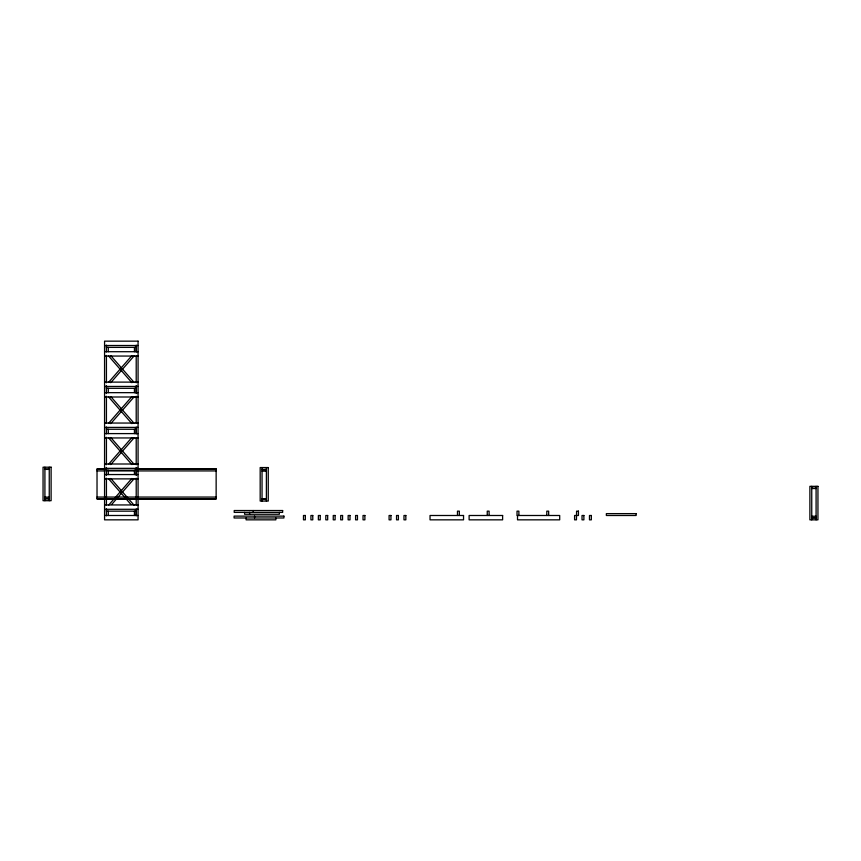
<?xml version="1.0" encoding="UTF-8"?>
<svg xmlns="http://www.w3.org/2000/svg" width="861" height="861" viewBox="0 0 861 861"><rect width="100%" height="100%" fill="white"/><g stroke="black" fill="none" stroke-linecap="round" stroke-linejoin="round"><path stroke-width="1.29" d="M108.486 382.456L131.884 355.636M110.757 382.682L134.155 355.862M108.486 423.397L131.884 396.577M110.757 423.634L134.155 396.803M108.486 464.348L131.884 437.517M110.757 464.574L134.155 437.754M108.486 505.289L131.884 478.468M111.618 504.524L134.155 478.694M104.568 345.509L138.072 345.509M106.43 347.37L136.296 347.37M104.568 351.708L138.072 351.708M104.568 356.056L138.072 356.056M104.568 382.112L138.072 382.112M104.568 386.449L138.072 386.449M106.43 388.311L136.296 388.311M104.568 392.659L138.072 392.659M104.568 396.996L138.072 396.996M104.568 423.052L138.072 423.052M104.568 427.4L138.072 427.4M106.43 429.262L136.296 429.262M104.568 433.6L138.072 433.6M104.568 437.948L138.072 437.948M104.568 464.004L138.072 464.004M104.568 468.341L138.072 468.341M44.912 469.062L49.249 469.062M105.053 468.976L97.024 468.976L97.024 498.928L216.143 498.928L216.143 468.976M97.024 469.148L105.053 469.148M44.912 469.385L49.249 469.385M262.045 469.417L266.393 469.417M262.045 469.74L266.393 469.74M106.43 470.203L136.296 470.203M97.024 470.924L105.053 470.924M107.733 470.924L134.499 470.924M137.179 470.924L216.143 470.924M262.045 471.139L266.393 471.139M104.568 474.551L138.072 474.551M104.568 478.888L138.072 478.888M811.751 488.198L816.088 488.198M811.751 488.521L816.088 488.521M97.024 497.066L216.143 497.066M44.912 497.12L49.249 497.12M44.912 498.519L49.249 498.519M44.912 498.842L49.249 498.842M97.024 498.842L216.143 498.842M262.045 498.874L266.393 498.874M262.045 499.197L266.393 499.197M104.568 504.944L138.072 504.944M104.568 509.292L138.072 509.292M106.43 511.154L136.296 511.154M104.568 515.491L138.072 515.491M811.751 516.245L816.088 516.245M811.751 517.655L816.088 517.655M811.751 517.978L816.088 517.978M110.757 355.636L134.155 382.456M108.486 355.862L131.884 382.682M110.757 396.577L134.155 423.397M108.486 396.803L131.884 423.634M110.757 437.517L134.155 464.348M108.486 437.754L131.884 464.574M110.757 478.468L134.155 505.289M108.486 478.694L131.023 504.524M816.088 486.336L816.088 519.84M811.751 486.336L811.751 519.84M548.661 515.491L548.661 511.154L546.8 511.154L546.8 515.491M518.882 515.491L518.882 511.154L517.02 511.154L517.02 515.491L559.693 515.491L559.693 519.84L517.515 519.84L517.515 515.491M489.102 515.491L489.102 511.154L487.251 511.154L487.251 515.491M459.333 515.491L459.333 511.154L457.471 511.154L457.471 515.491M279.33 512.392L279.33 514.254L244.589 514.254L244.589 512.392M275.864 517.978L275.864 519.84L246.095 519.84L246.095 517.978M266.393 467.555L266.393 501.059M262.045 467.555L262.045 501.059M254.576 516.116L254.576 517.978M253.252 510.53L253.252 512.392M249.582 512.392L249.582 514.254M136.296 345.509L136.296 351.708M136.296 386.449L136.296 392.659M136.296 427.4L136.296 433.6M136.296 468.341L136.296 474.551M136.296 509.292L136.296 515.491M136.21 345.196L136.21 351.912M136.21 355.937L136.21 382.811M136.21 385.491L136.21 393.552M136.21 396.243L136.21 423.106M136.21 427.142L136.21 433.858M136.21 437.894L136.21 464.757M136.21 467.448L136.21 475.509M136.21 478.189L136.21 505.063M136.21 509.088L136.21 515.804M134.434 347.37L134.434 351.708M134.434 388.311L134.434 392.659M134.434 429.262L134.434 433.6M134.434 470.203L134.434 474.551M134.434 511.154L134.434 515.491M108.292 347.37L108.292 351.708M108.292 388.311L108.292 392.659M108.292 429.262L108.292 433.6M108.292 470.203L108.292 474.551M108.292 511.154L108.292 515.491M106.516 345.509L106.516 347.37M106.516 386.449L106.516 388.311M106.516 427.4L106.516 429.262M106.516 468.341L106.516 470.203M106.516 509.292L106.516 511.154M106.43 345.196L106.43 351.912M106.43 355.41L106.43 382.811M106.43 385.491L106.43 393.552M106.43 396.243L106.43 423.106M106.43 427.142L106.43 433.858M106.43 437.302L106.43 464.757M106.43 467.448L106.43 475.509M106.43 478.189L106.43 505.063M106.43 509.088L106.43 515.804M49.249 467.2L49.249 500.704M44.912 467.2L44.912 500.704M138.072 341.16L104.568 341.16L104.568 519.84L138.072 519.84L138.072 341.16M51.111 467.2L43.05 467.2L43.05 500.704L51.111 500.704L51.111 467.2M268.255 467.555L260.183 467.555L260.183 501.059L268.255 501.059L268.255 467.555M216.143 469.062L137.179 469.062L216.143 469.148M817.95 486.336L809.889 486.336L809.889 519.84L817.95 519.84L817.95 486.336M282.645 510.53L234.214 510.53L234.214 512.392L282.645 512.392L282.645 510.53M578.441 511.154L576.579 511.154L576.45 519.84L574.588 519.84L574.588 515.491L578.441 515.491L578.441 511.154M636.139 513.63L606.359 513.63L606.359 515.491L636.139 515.491L636.139 513.63M305.332 515.491L303.481 515.491L303.481 519.84L305.332 519.84L305.332 515.491M312.78 515.491L310.918 515.491L310.918 519.84L312.78 519.84L312.78 515.491M320.227 515.491L318.366 515.491L318.366 519.84L320.227 519.84L320.227 515.491M327.675 515.491L325.813 515.491L325.813 519.84L327.675 519.84L327.675 515.491M335.112 515.491L333.25 515.491L333.25 519.84L335.112 519.84L335.112 515.491M342.56 515.491L340.698 515.491L340.698 519.84L342.56 519.84L342.56 515.491M350.007 515.491L348.145 515.491L348.145 519.84L350.007 519.84L350.007 515.491M357.455 515.491L355.593 515.491L355.593 519.84L357.455 519.84L357.455 515.491M364.892 515.491L363.03 515.491L363.03 519.84L364.892 519.84L364.892 515.491M390.948 515.491L389.086 515.491L389.086 519.84L390.948 519.84L390.948 515.491M398.395 515.491L396.534 515.491L396.534 519.84L398.395 519.84L398.395 515.491M405.843 515.491L403.981 515.491L403.981 519.84L405.843 519.84L405.843 515.491M463.541 515.491L430.037 515.491L430.037 519.84L463.541 519.84L463.541 515.491M502.62 515.491L469.116 515.491L469.116 519.84L502.62 519.84L502.62 515.491M583.887 515.491L582.025 515.491L582.025 519.84L583.887 519.84L583.887 515.491M591.335 515.491L589.473 515.491L589.473 519.84L591.335 519.84L591.335 515.491M283.915 516.116L234.106 516.116L234.106 517.978L283.915 517.978L283.915 516.116"/></g></svg>
